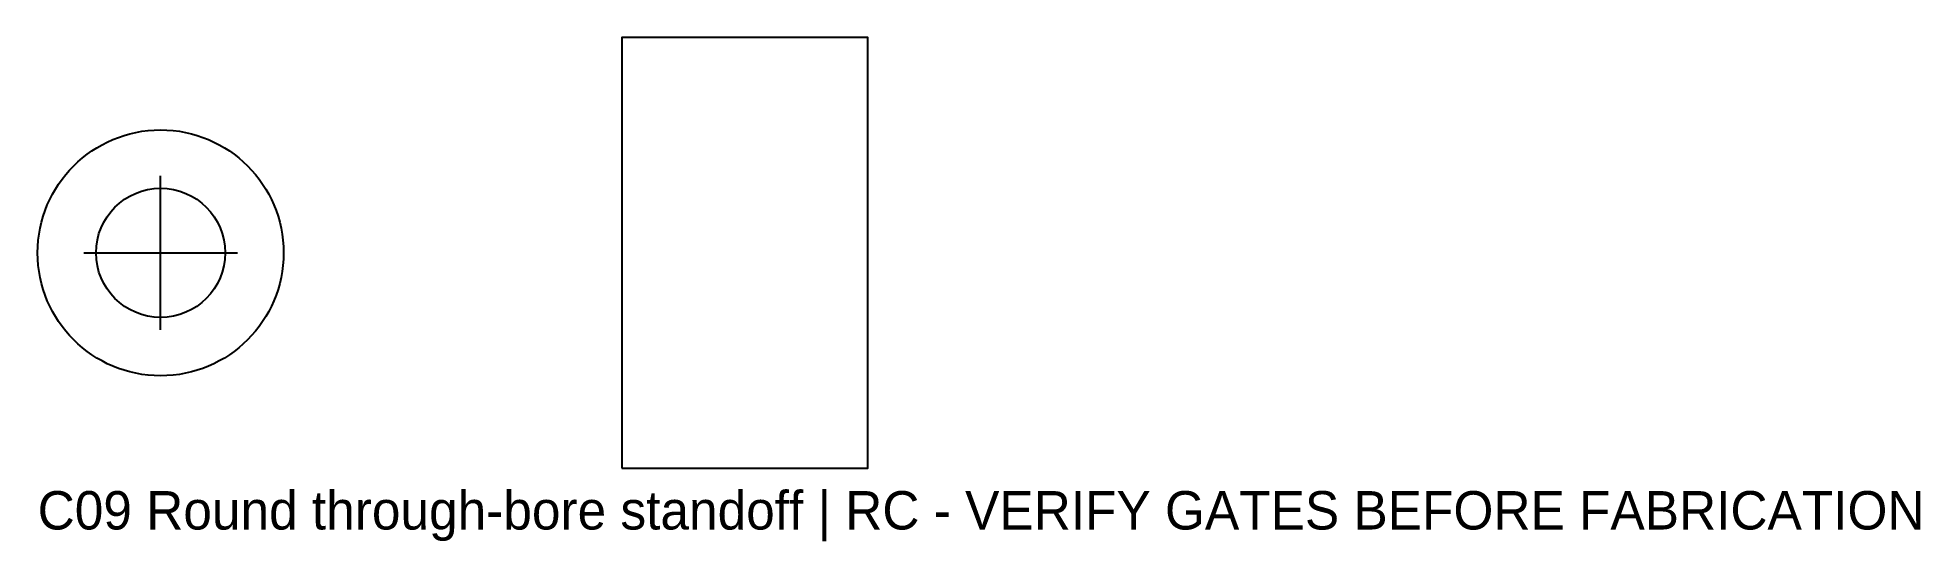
# Model space of a CAD drawing. Header units: metres. Extents: x -8 to 114, y -19 to 14.
import ezdxf

# ---------------------------------------------------------------- set-up
doc = ezdxf.new("R2010")
doc.units = ezdxf.units.M
for name, color, linetype in [('CENTER', 6, 'Continuous'), ('NOTES', 7, 'Continuous'), ('OUTLINE', 7, 'Continuous'), ('THRU', 1, 'Continuous')]:
    doc.layers.add(name, color=color, linetype=linetype)

msp = doc.modelspace()

# ---------------------------------------------------------------- linework, layer by layer
at = {"layer": 'CENTER'}
for p, q in [((0, -5), (0, 5)), ((-5, 0), (5, 0))]:
    msp.add_line(p, q, dxfattribs=at)
at = {"layer": 'OUTLINE'}
msp.add_lwpolyline([(30, -14), (46, -14), (46, 14), (30, 14)], close=True, dxfattribs=at)
msp.add_circle((0, 0), 8, dxfattribs=at)
at = {"layer": 'THRU'}
msp.add_circle((0, 0), 4.2, dxfattribs=at)

# ---------------------------------------------------------------- texts
at = {"layer": 'NOTES'}
msp.add_text('C09 Round through-bore standoff | RC - VERIFY GATES BEFORE FABRICATION', height=2.5, dxfattribs=at).set_placement((-8, -18))

doc.saveas('drawing.dxf')
